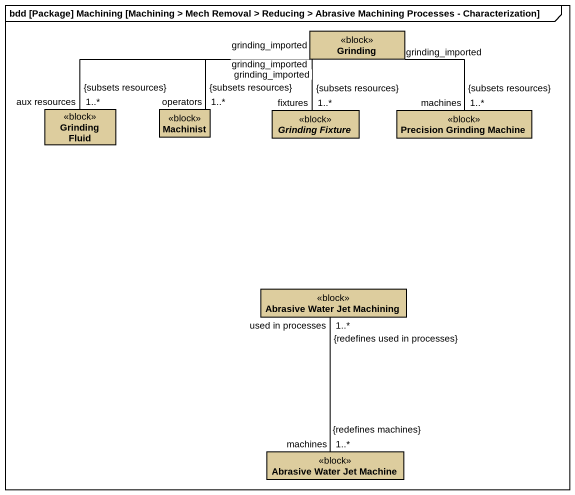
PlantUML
@startuml
mainframe bdd [Package] Machining [Machining > Mech Removal > Reducing > Abrasive Machining Processes - Characterization]
hide circle
hide empty members
class Grinding <<block>> #DDCD9E
class "Grinding Fluid" as Grinding_Fluid <<block>> #DDCD9E
class Machinist <<block>> #DDCD9E
abstract class "Grinding Fixture" as Grinding_Fixture <<block>> #DDCD9E
class "Precision Grinding Machine" as Precision_Grinding_Machine <<block>> #DDCD9E
class "Abrasive Water Jet Machining" as Abrasive_Water_Jet_Machining <<block>> #DDCD9E
class "Abrasive Water Jet Machine" as Abrasive_Water_Jet_Machine <<block>> #DDCD9E
Grinding "grinding_imported" -left- "aux resources\n1..*\n{subsets resources}" Grinding_Fluid
Grinding "grinding_imported" -left- "operators\n1..*\n{subsets resources}" Machinist
Grinding "grinding_imported" -- "fixtures\n1..*\n{subsets resources}" Grinding_Fixture
Grinding "grinding_imported" -- "machines\n1..*\n{subsets resources}" Precision_Grinding_Machine
Abrasive_Water_Jet_Machining "used in processes\n1..*\n{redefines used in processes}" -- "machines\n1..*\n{redefines machines}" Abrasive_Water_Jet_Machine
@enduml
